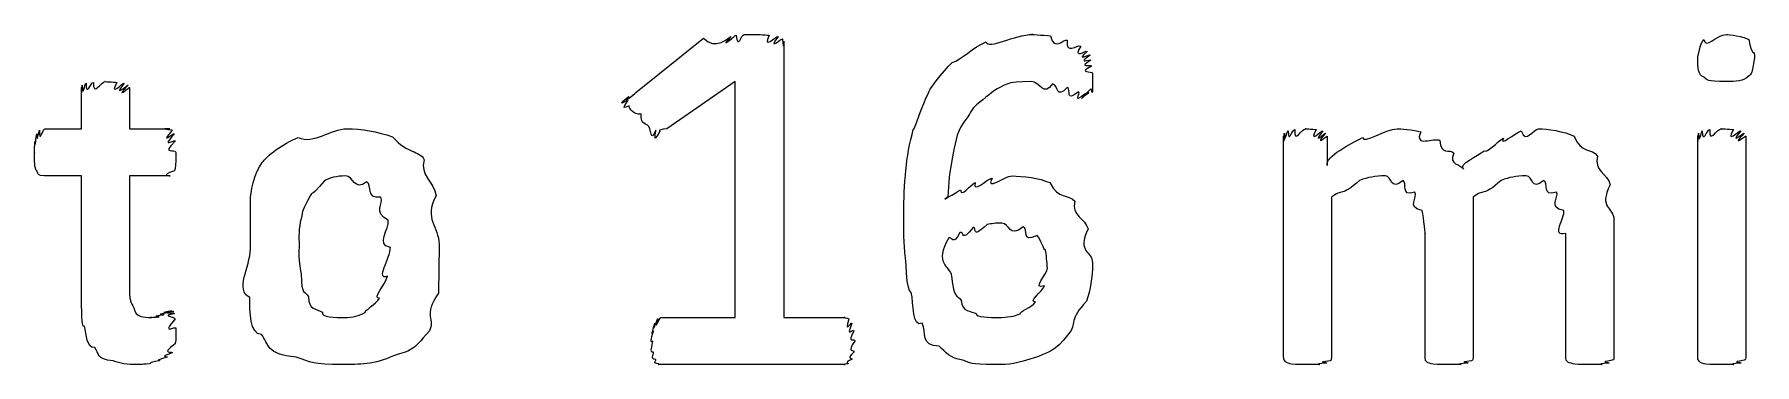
# Model space of a CAD drawing. Header units: millimetres. Extents: x 0 to 216, y 0 to 279.
# Drawn here: x 143.22 to 156.09, y 67.12 to 69.59 of the extents above; entities that cross this region are included whole.
import ezdxf

# ---------------------------------------------------------------- set-up
doc = ezdxf.new("R2010")
doc.units = ezdxf.units.MM
doc.layers.get('0').update_dxf_attribs({"linetype": 'CONTINUOUS'})

msp = doc.modelspace()

# ---------------------------------------------------------------- linework, layer by layer
at = {"color": 0}
for p, q in [((147.723, 69.1554), (148.23, 69.5635)), ((148.831, 69.5413), (148.831, 67.4744)), ((156.09, 69.4147), (156.09, 69.4147)), ((148.467, 69.2383), (147.954, 68.8855)), ((148.467, 67.4744), (148.467, 69.2383)), ((143.578, 68.8855), (143.578, 69.1942)), ((143.936, 69.1942), (143.936, 68.8855)), ((143.302, 68.8855), (143.578, 68.8855)), ((143.936, 68.8855), (144.239, 68.8855)), ((152.568, 67.1766), (152.568, 68.8301)), ((152.893, 68.8301), (152.893, 68.6096)), ((155.666, 67.1766), (155.666, 68.8301)), ((156.024, 68.8301), (156.024, 67.1766)), ((143.578, 68.5327), (143.297, 68.5327)), ((143.578, 67.6395), (143.578, 68.5327)), ((144.239, 68.5327), (143.936, 68.5327)), ((143.936, 68.5327), (143.936, 67.7609)), ((152.926, 68.3729), (152.926, 67.1766)), ((153.985, 68.3729), (153.985, 67.1766)), ((155.038, 68.2075), (155.038, 67.1766)), ((153.627, 67.1766), (153.627, 68.1027)), ((154.679, 67.1766), (154.679, 68.1027)), ((145.887, 67.9979), (145.887, 67.9979)), ((146.251, 68.0201), (146.251, 68.0201)), ((150.802, 67.8438), (150.802, 67.8438)), ((151.138, 67.8822), (151.138, 67.8822)), ((147.91, 67.4744), (148.467, 67.4744)), ((148.831, 67.4744), (149.288, 67.4744)), ((144.283, 67.3915), (144.283, 67.3915)), ((149.36, 67.298), (149.36, 67.298)), ((149.288, 67.1216), (147.921, 67.1216))]:
    msp.add_line(p, q, dxfattribs=at)
for points in [[(148.23, 69.5635), (148.316, 69.4612), (148.423, 69.5745), (148.434, 69.5745)], [(148.434, 69.5745), (148.337, 69.4655), (148.457, 69.5812), (148.473, 69.5854)], [(148.473, 69.5854), (148.489, 69.4725), (148.511, 69.5911), (148.533, 69.5911)], [(148.533, 69.5911), (148.533, 69.5911), (148.583, 69.5911), (148.616, 69.5911)], [(148.616, 69.5911), (148.606, 69.5911), (148.69, 69.5882), (148.721, 69.5854)], [(148.721, 69.5854), (148.665, 69.4697), (148.772, 69.5812), (148.787, 69.5745)], [(148.787, 69.5745), (148.699, 69.4588), (148.816, 69.5646), (148.82, 69.5579)], [(148.82, 69.5579), (148.827, 69.4475), (148.831, 69.5484), (148.831, 69.5413)], [(150.09, 69.3815), (150.157, 69.3995), (150.245, 69.4986), (150.344, 69.5357)], [(150.344, 69.5357), (150.355, 69.4725), (150.559, 69.5911), (150.691, 69.5911)], [(150.691, 69.5911), (150.648, 69.5911), (150.779, 69.5868), (150.823, 69.5798)], [(150.823, 69.5798), (150.858, 69.4588), (150.913, 69.5607), (150.95, 69.547)], [(150.95, 69.547), (150.935, 69.4323), (151.023, 69.5205), (151.05, 69.5029)], [(151.05, 69.5029), (150.986, 69.3995), (151.091, 69.4754), (151.099, 69.4641)], [(155.666, 69.4147), (155.666, 69.4214), (155.68, 69.5262), (155.71, 69.5523)], [(155.71, 69.5523), (155.728, 69.4725), (155.8, 69.5911), (155.881, 69.5911)], [(155.881, 69.5911), (155.889, 69.5911), (156.016, 69.5773), (156.046, 69.5523)], [(156.046, 69.5523), (156.066, 69.4256), (156.09, 69.4835), (156.09, 69.4147)], [(149.914, 69.1554), (149.899, 69.1526), (150.02, 69.318), (150.09, 69.3815)], [(151.099, 69.4641), (151.005, 69.3815), (151.117, 69.4475), (151.121, 69.4365)], [(151.121, 69.4365), (151.012, 69.3593), (151.127, 69.4118), (151.127, 69.3981)], [(151.127, 69.3981), (151.016, 69.3332), (151.132, 69.372), (151.132, 69.354)], [(151.132, 69.354), (151.019, 69.3), (151.138, 69.3208), (151.138, 69.299)], [(155.71, 69.2711), (155.666, 69.2848), (155.666, 69.3441), (155.666, 69.4147)], [(156.09, 69.4147), (156.066, 69.2891), (156.074, 69.3014), (156.041, 69.2767)], [(143.583, 69.2108), (143.589, 69.1085), (143.6, 69.2231), (143.611, 69.227)], [(143.611, 69.227), (143.614, 69.1169), (143.644, 69.2326), (143.666, 69.2326)], [(143.666, 69.2326), (143.662, 69.1197), (143.721, 69.2383), (143.754, 69.2383)], [(143.754, 69.2383), (143.732, 69.2383), (143.82, 69.2355), (143.842, 69.2326)], [(143.842, 69.2326), (143.779, 69.1169), (143.886, 69.2298), (143.897, 69.227)], [(143.897, 69.227), (143.805, 69.1085), (143.921, 69.2175), (143.925, 69.2108)], [(150.68, 69.2383), (150.49, 69.2383), (150.479, 69.2132), (150.399, 69.1667)], [(150.84, 69.2217), (150.777, 69.1197), (150.742, 69.2383), (150.68, 69.2383)], [(150.95, 69.1942), (150.865, 69.1018), (150.884, 69.2132), (150.84, 69.2217)], [(151.138, 69.2217), (151.138, 69.0947), (151.134, 69.1942), (151.127, 69.1829)], [(151.138, 69.299), (151.138, 69.245), (151.138, 69.2397), (151.138, 69.2217)], [(155.876, 69.2383), (155.724, 69.2383), (155.739, 69.2492), (155.71, 69.2711)], [(156.041, 69.2767), (156.004, 69.2383), (155.955, 69.2383), (155.876, 69.2383)], [(143.578, 69.1942), (143.578, 69.0947), (143.579, 69.2023), (143.583, 69.2108)], [(143.925, 69.2108), (143.816, 69.0947), (143.936, 69.1967), (143.936, 69.1942)], [(147.662, 69.1003), (147.566, 69.0397), (147.654, 69.1197), (147.673, 69.1279)], [(147.673, 69.0563), (147.588, 69.0178), (147.673, 69.0894), (147.662, 69.1003)], [(147.673, 69.1279), (147.607, 69.0577), (147.712, 69.1473), (147.723, 69.1554)], [(149.798, 68.8799), (149.804, 68.8633), (149.866, 69.07), (149.914, 69.1554)], [(150.399, 69.1667), (150.215, 69.0245), (150.257, 69.0534), (150.206, 68.9737)], [(151.033, 69.161), (150.928, 69.0795), (150.983, 69.1829), (150.95, 69.1942)], [(151.088, 69.1501), (150.975, 69.0619), (151.058, 69.1526), (151.033, 69.161)], [(151.11, 69.1554), (150.997, 69.0619), (151.099, 69.1501), (151.088, 69.1501)], [(151.127, 69.1829), (151.008, 69.0728), (151.117, 69.1624), (151.11, 69.1554)], [(147.762, 68.9956), (147.702, 68.9846), (147.673, 69.0411), (147.673, 69.0563)], [(147.811, 68.913), (147.762, 68.9254), (147.762, 68.9624), (147.762, 68.9956)], [(150.206, 68.9737), (150.115, 68.8661), (150.121, 68.8054), (150.096, 68.7035)], [(143.231, 68.7917), (143.232, 68.7268), (143.237, 68.8315), (143.242, 68.8467)], [(143.242, 68.8467), (143.243, 68.7557), (143.255, 68.8703), (143.264, 68.8742)], [(143.264, 68.8742), (143.261, 68.767), (143.287, 68.8855), (143.302, 68.8855)], [(144.239, 68.8855), (144.143, 68.8855), (144.252, 68.8813), (144.256, 68.8742)], [(144.256, 68.8742), (144.154, 68.7557), (144.268, 68.8605), (144.272, 68.8467)], [(144.272, 68.8467), (144.162, 68.7268), (144.278, 68.8139), (144.278, 68.7917)], [(145.198, 68.8192), (145.317, 68.767), (145.441, 68.8855), (145.562, 68.8855)], [(145.562, 68.8855), (145.67, 68.8855), (145.79, 68.8647), (145.904, 68.8248)], [(147.872, 68.8742), (147.828, 68.767), (147.844, 68.8936), (147.811, 68.913)], [(147.899, 68.8633), (147.841, 68.7532), (147.879, 68.8661), (147.872, 68.8742)], [(147.954, 68.8855), (147.868, 68.8742), (147.913, 68.8661), (147.899, 68.8633)], [(149.743, 68.5768), (149.749, 68.6675), (149.772, 68.7836), (149.798, 68.8799)], [(152.568, 68.8301), (152.568, 68.738), (152.569, 68.8439), (152.574, 68.8523)], [(152.574, 68.8523), (152.575, 68.7532), (152.586, 68.8647), (152.601, 68.8689)], [(152.601, 68.8689), (152.604, 68.7641), (152.631, 68.8799), (152.651, 68.8799)], [(152.651, 68.8799), (152.645, 68.767), (152.701, 68.8855), (152.733, 68.8855)], [(152.733, 68.8855), (152.707, 68.8855), (152.789, 68.8827), (152.811, 68.8799)], [(152.811, 68.8799), (152.751, 68.7641), (152.849, 68.8756), (152.86, 68.8689)], [(152.86, 68.8689), (152.774, 68.7532), (152.878, 68.859), (152.882, 68.8523)], [(152.882, 68.8523), (152.785, 68.738), (152.893, 68.8372), (152.893, 68.8301)], [(153.158, 68.8192), (153.163, 68.767), (153.329, 68.8855), (153.417, 68.8855)], [(153.417, 68.8855), (153.435, 68.8855), (153.541, 68.877), (153.593, 68.8633)], [(153.593, 68.8633), (153.541, 68.738), (153.695, 68.8262), (153.737, 68.7973)], [(154.211, 68.8139), (154.178, 68.7447), (154.299, 68.858), (154.343, 68.8689)], [(154.343, 68.8689), (154.383, 68.767), (154.431, 68.8855), (154.475, 68.8855)], [(154.475, 68.8855), (154.533, 68.8855), (154.67, 68.8661), (154.74, 68.8301)], [(154.74, 68.8301), (154.795, 68.694), (154.872, 68.7433), (154.916, 68.6816)], [(155.666, 68.8301), (155.666, 68.738), (155.667, 68.8439), (155.671, 68.8523)], [(155.671, 68.8523), (155.677, 68.7532), (155.688, 68.8647), (155.699, 68.8689)], [(155.699, 68.8689), (155.702, 68.7641), (155.732, 68.8799), (155.754, 68.8799)], [(155.754, 68.8799), (155.75, 68.767), (155.809, 68.8855), (155.842, 68.8855)], [(155.842, 68.8855), (155.82, 68.8855), (155.908, 68.8827), (155.931, 68.8799)], [(155.931, 68.8799), (155.867, 68.7641), (155.975, 68.8756), (155.986, 68.8689)], [(155.986, 68.8689), (155.893, 68.7532), (156.009, 68.859), (156.013, 68.8523)], [(156.013, 68.8523), (155.904, 68.738), (156.024, 68.8372), (156.024, 68.8301)], [(143.225, 68.7091), (143.225, 68.6827), (143.226, 68.7698), (143.231, 68.7917)], [(143.242, 68.5712), (143.225, 68.5878), (143.225, 68.6456), (143.225, 68.7091)], [(144.278, 68.7917), (144.165, 68.6827), (144.283, 68.7419), (144.283, 68.7091)], [(144.283, 68.7091), (144.283, 68.5878), (144.279, 68.6001), (144.272, 68.5712)], [(144.928, 68.6319), (144.961, 68.6788), (145.08, 68.7751), (145.198, 68.8192)], [(145.904, 68.8248), (146.02, 68.6897), (146.1, 68.731), (146.141, 68.6537)], [(150.096, 68.7035), (150.068, 68.5437), (150.06, 68.49), (150.057, 68.3729)], [(152.893, 68.6096), (152.877, 68.6788), (153.072, 68.7751), (153.158, 68.8192)], [(153.737, 68.7973), (153.739, 68.6827), (153.811, 68.7395), (153.841, 68.7035)], [(153.841, 68.7035), (153.799, 68.6096), (153.894, 68.6262), (153.913, 68.5821)], [(153.913, 68.5821), (153.872, 68.6209), (154.019, 68.6827), (154.068, 68.7201)], [(154.068, 68.7201), (154.089, 68.6978), (154.167, 68.7917), (154.211, 68.8139)], [(143.297, 68.5327), (143.25, 68.5327), (143.255, 68.5451), (143.242, 68.5712)], [(144.272, 68.5712), (144.151, 68.5327), (144.253, 68.5327), (144.239, 68.5327)], [(144.84, 68.3507), (144.84, 68.4029), (144.869, 68.5546), (144.928, 68.6319)], [(146.141, 68.6537), (146.104, 68.5394), (146.214, 68.49), (146.229, 68.3839)], [(149.727, 68.2681), (149.727, 68.3412), (149.732, 68.4735), (149.743, 68.5768)], [(154.916, 68.6816), (154.883, 68.5726), (154.991, 68.5504), (155.01, 68.4664)], [(145.391, 68.4939), (145.284, 68.363), (145.316, 68.4308), (145.287, 68.3839)], [(145.551, 68.5327), (145.486, 68.5327), (145.435, 68.519), (145.391, 68.4939)], [(145.711, 68.4886), (145.612, 68.4142), (145.613, 68.5327), (145.551, 68.5327)], [(145.816, 68.3729), (145.7, 68.3588), (145.755, 68.4622), (145.711, 68.4886)], [(150.151, 68.428), (150.159, 68.3673), (150.22, 68.4678), (150.261, 68.483)], [(150.261, 68.483), (150.241, 68.3962), (150.344, 68.5077), (150.388, 68.5161)], [(150.388, 68.5161), (150.333, 68.4142), (150.484, 68.5327), (150.537, 68.5327)], [(150.537, 68.5327), (150.615, 68.5327), (150.744, 68.5161), (150.818, 68.483)], [(150.818, 68.483), (150.884, 68.3479), (150.957, 68.4029), (151.005, 68.345)], [(153.136, 68.4996), (153.001, 68.374), (153.004, 68.4389), (152.926, 68.3729)], [(153.329, 68.5327), (153.247, 68.5327), (153.202, 68.5214), (153.136, 68.4996)], [(153.461, 68.4996), (153.362, 68.4142), (153.38, 68.5327), (153.329, 68.5327)], [(153.549, 68.4114), (153.435, 68.374), (153.497, 68.4802), (153.461, 68.4996)], [(154.194, 68.4996), (154.059, 68.374), (154.062, 68.4389), (153.985, 68.3729)], [(154.382, 68.5327), (154.302, 68.5327), (154.256, 68.5214), (154.194, 68.4996)], [(154.514, 68.4996), (154.416, 68.4142), (154.433, 68.5327), (154.382, 68.5327)], [(154.608, 68.4114), (154.493, 68.374), (154.554, 68.4802), (154.514, 68.4996)], [(155.01, 68.4664), (154.919, 68.29), (155.038, 68.2985), (155.038, 68.2075)], [(144.84, 67.987), (144.84, 68.0653), (144.84, 68.2406), (144.84, 68.3507)], [(145.287, 68.3839), (145.226, 68.2681), (145.234, 68.2791), (145.22, 68.2128)], [(145.871, 68.2018), (145.751, 68.2597), (145.84, 68.3246), (145.816, 68.3729)], [(146.229, 68.3839), (146.133, 68.2089), (146.251, 68.1549), (146.251, 68.0201)], [(150.057, 68.3729), (149.976, 68.326), (150.118, 68.4086), (150.151, 68.428)], [(151.005, 68.345), (150.979, 68.2308), (151.085, 68.2156), (151.105, 68.1359)], [(153.604, 68.2734), (153.483, 68.2971), (153.574, 68.374), (153.549, 68.4114)], [(154.663, 68.2734), (154.541, 68.2971), (154.632, 68.374), (154.608, 68.4114)], [(145.22, 68.2128), (145.2, 68.1383), (145.204, 68.0819), (145.204, 68.0089)], [(145.887, 67.9979), (145.773, 68.0145), (145.882, 68.1383), (145.871, 68.2018)], [(149.738, 67.9372), (149.727, 68.0036), (149.727, 68.1496), (149.727, 68.2681)], [(153.627, 68.1027), (153.627, 68.0724), (153.618, 68.2212), (153.604, 68.2734)], [(154.679, 68.1027), (154.564, 68.0724), (154.674, 68.2212), (154.663, 68.2734)], [(150.063, 68.0695), (149.95, 67.8737), (150.07, 67.86), (150.085, 67.7831)], [(150.145, 68.1083), (150.093, 68.0036), (150.088, 68.0833), (150.063, 68.0695)], [(150.245, 68.1468), (150.157, 68.0283), (150.179, 68.1221), (150.145, 68.1083)], [(150.35, 68.1687), (150.223, 68.0501), (150.278, 68.1577), (150.245, 68.1468)], [(150.46, 68.18), (150.413, 68.18), (150.385, 68.1757), (150.35, 68.1687)], [(150.62, 68.1524), (150.512, 68.0614), (150.522, 68.18), (150.46, 68.18)], [(150.724, 68.0861), (150.6, 68.0283), (150.664, 68.1373), (150.62, 68.1524)], [(150.785, 67.9813), (150.774, 67.9732), (150.753, 68.06), (150.724, 68.0861)], [(151.105, 68.1359), (151.019, 67.9552), (151.138, 67.9732), (151.138, 67.8822)], [(144.835, 67.6233), (144.721, 67.6797), (144.84, 67.8505), (144.84, 67.987)], [(145.204, 68.0089), (145.2, 67.8737), (145.209, 67.8656), (145.22, 67.7997)], [(145.865, 67.7831), (145.773, 67.7457), (145.887, 67.9207), (145.887, 67.9979)], [(146.251, 68.0201), (146.251, 67.8229), (146.249, 67.7665), (146.246, 67.6561)], [(149.782, 67.6617), (149.745, 67.6836), (149.749, 67.8381), (149.738, 67.9372)], [(150.802, 67.8438), (150.796, 67.8889), (150.796, 67.9401), (150.785, 67.9813)], [(145.22, 67.7997), (145.222, 67.6286), (145.249, 67.6797), (145.276, 67.6286)], [(150.779, 67.7115), (150.677, 67.6755), (150.802, 67.7997), (150.802, 67.8438)], [(151.138, 67.8822), (151.138, 67.7637), (151.123, 67.6864), (151.094, 67.5954)], [(143.936, 67.7609), (143.933, 67.5693), (143.947, 67.5929), (143.969, 67.546)], [(145.805, 67.6176), (145.747, 67.6176), (145.854, 67.7196), (145.865, 67.7831)], [(150.085, 67.7831), (150.101, 67.6067), (150.126, 67.648), (150.157, 67.601)], [(150.713, 67.5901), (150.648, 67.5873), (150.764, 67.6674), (150.779, 67.7115)], [(143.6, 67.4081), (143.578, 67.3777), (143.578, 67.5513), (143.578, 67.6395)], [(143.969, 67.546), (143.982, 67.4744), (144.038, 67.4744), (144.102, 67.4744)], [(144.923, 67.3474), (144.836, 67.3488), (144.835, 67.5157), (144.835, 67.6233)], [(145.276, 67.6286), (145.273, 67.5294), (145.336, 67.5418), (145.38, 67.5128)], [(145.7, 67.5128), (145.692, 67.5252), (145.778, 67.5735), (145.805, 67.6176)], [(146.246, 67.6561), (146.13, 67.4882), (146.224, 67.455), (146.179, 67.3749)], [(149.865, 67.4303), (149.785, 67.3971), (149.804, 67.5763), (149.782, 67.6617)], [(150.157, 67.601), (150.163, 67.5143), (150.228, 67.5238), (150.272, 67.5019)], [(150.598, 67.5019), (150.589, 67.5143), (150.683, 67.5527), (150.713, 67.5901)], [(151.094, 67.5954), (150.961, 67.4631), (151.019, 67.4218), (150.961, 67.353)], [(144.102, 67.4744), (144.066, 67.4744), (144.141, 67.4758), (144.157, 67.4797)], [(144.157, 67.4797), (144.096, 67.4853), (144.184, 67.492), (144.195, 67.4963)], [(144.195, 67.4963), (144.121, 67.4963), (144.22, 67.5086), (144.228, 67.5128)], [(144.228, 67.5128), (144.14, 67.5072), (144.248, 67.5238), (144.256, 67.5238)], [(144.256, 67.5238), (144.151, 67.5072), (144.263, 67.521), (144.267, 67.5185)], [(144.267, 67.5185), (144.158, 67.5033), (144.272, 67.5128), (144.272, 67.5019)], [(144.272, 67.5019), (144.162, 67.4853), (144.278, 67.4811), (144.278, 67.4631)], [(144.278, 67.4631), (144.165, 67.3308), (144.283, 67.4204), (144.283, 67.3915)], [(145.38, 67.5128), (145.361, 67.4744), (145.48, 67.4744), (145.546, 67.4744)], [(145.546, 67.4744), (145.603, 67.4744), (145.656, 67.4867), (145.7, 67.5128)], [(147.855, 67.3749), (147.828, 67.3118), (147.862, 67.4151), (147.866, 67.4303)], [(147.866, 67.4303), (147.839, 67.3421), (147.88, 67.455), (147.888, 67.4631)], [(147.888, 67.4631), (147.852, 67.3559), (147.902, 67.4744), (147.91, 67.4744)], [(149.288, 67.4744), (149.261, 67.4744), (149.308, 67.4702), (149.316, 67.4631)], [(149.316, 67.4631), (149.279, 67.3421), (149.334, 67.4441), (149.338, 67.4303)], [(149.338, 67.4303), (149.29, 67.3118), (149.35, 67.3971), (149.354, 67.3749)], [(149.991, 67.2592), (149.85, 67.2606), (149.897, 67.364), (149.865, 67.4303)], [(150.272, 67.5019), (150.256, 67.4744), (150.374, 67.4744), (150.438, 67.4744)], [(150.438, 67.4744), (150.498, 67.4744), (150.554, 67.4825), (150.598, 67.5019)], [(143.677, 67.2483), (143.611, 67.2497), (143.618, 67.3446), (143.6, 67.4081)], [(144.283, 67.3915), (144.283, 67.2539), (144.28, 67.3047), (144.278, 67.2758)], [(145.182, 67.1766), (144.953, 67.1985), (144.981, 67.273), (144.923, 67.3474)], [(146.179, 67.3749), (146.042, 67.2098), (146.044, 67.2317), (145.91, 67.1876)], [(147.85, 67.298), (147.82, 67.2677), (147.851, 67.353), (147.855, 67.3749)], [(147.855, 67.2151), (147.82, 67.2056), (147.85, 67.2648), (147.85, 67.298)], [(149.354, 67.3749), (149.297, 67.2677), (149.36, 67.3269), (149.36, 67.298)], [(149.36, 67.298), (149.297, 67.2056), (149.357, 67.2373), (149.354, 67.2151)], [(150.961, 67.353), (150.843, 67.2056), (150.826, 67.2264), (150.735, 67.1823)], [(143.815, 67.1491), (143.68, 67.1615), (143.713, 67.2042), (143.677, 67.2483)], [(144.217, 67.1766), (144.103, 67.1463), (144.179, 67.1558), (144.157, 67.1491)], [(144.256, 67.2098), (144.14, 67.1682), (144.235, 67.1876), (144.217, 67.1766)], [(144.278, 67.2758), (144.158, 67.1946), (144.267, 67.2236), (144.256, 67.2098)], [(145.529, 67.1216), (145.303, 67.1216), (145.299, 67.1393), (145.182, 67.1766)], [(145.91, 67.1876), (145.773, 67.1216), (145.65, 67.1216), (145.529, 67.1216)], [(147.872, 67.1601), (147.828, 67.1615), (147.858, 67.1932), (147.855, 67.2151)], [(147.894, 67.1269), (147.841, 67.1326), (147.879, 67.1449), (147.872, 67.1601)], [(149.338, 67.1601), (149.275, 67.1326), (149.321, 67.134), (149.31, 67.1269)], [(149.354, 67.2151), (149.29, 67.1615), (149.345, 67.1738), (149.338, 67.1601)], [(150.168, 67.1544), (150.071, 67.1682), (150.042, 67.2151), (149.991, 67.2592)], [(150.735, 67.1823), (150.542, 67.1216), (150.534, 67.1216), (150.41, 67.1216)], [(152.574, 67.1544), (152.568, 67.1505), (152.568, 67.1682), (152.568, 67.1766)], [(152.926, 67.1766), (152.924, 67.1463), (152.922, 67.1558), (152.915, 67.1491)], [(153.632, 67.1491), (153.627, 67.1463), (153.627, 67.1657), (153.627, 67.1766)], [(153.985, 67.1766), (153.982, 67.1463), (153.98, 67.1558), (153.974, 67.1491)], [(154.685, 67.1491), (154.681, 67.1463), (154.679, 67.1657), (154.679, 67.1766)], [(155.038, 67.1766), (155.038, 67.1505), (155.033, 67.1615), (155.026, 67.1544)], [(155.671, 67.1544), (155.666, 67.1505), (155.666, 67.1682), (155.666, 67.1766)], [(156.024, 67.1766), (156.022, 67.1505), (156.02, 67.1615), (156.013, 67.1544)], [(144.008, 67.1216), (143.909, 67.1216), (143.87, 67.1297), (143.815, 67.1491)], [(144.085, 67.1269), (144.008, 67.1216), (144.032, 67.1216), (144.008, 67.1216)], [(144.157, 67.1491), (144.059, 67.1326), (144.11, 67.134), (144.085, 67.1269)], [(147.921, 67.1216), (147.861, 67.1216), (147.905, 67.123), (147.894, 67.1269)], [(149.31, 67.1269), (149.257, 67.1216), (149.295, 67.1216), (149.288, 67.1216)], [(150.41, 67.1216), (150.207, 67.1216), (150.236, 67.1326), (150.168, 67.1544)], [(152.601, 67.1326), (152.579, 67.1354), (152.581, 67.1463), (152.574, 67.1544)], [(152.656, 67.1216), (152.604, 67.1241), (152.615, 67.1283), (152.601, 67.1326)], [(152.745, 67.1216), (152.652, 67.1216), (152.681, 67.1216), (152.656, 67.1216)], [(152.833, 67.1216), (152.722, 67.1216), (152.78, 67.1216), (152.745, 67.1216)], [(152.888, 67.1326), (152.769, 67.1241), (152.858, 67.1241), (152.833, 67.1216)], [(152.915, 67.1491), (152.795, 67.1354), (152.902, 67.1393), (152.888, 67.1326)], [(153.659, 67.1326), (153.638, 67.1354), (153.639, 67.1449), (153.632, 67.1491)], [(153.715, 67.1216), (153.662, 67.1241), (153.673, 67.1283), (153.659, 67.1326)], [(153.803, 67.1216), (153.711, 67.1216), (153.739, 67.1216), (153.715, 67.1216)], [(153.891, 67.1216), (153.781, 67.1216), (153.839, 67.1216), (153.803, 67.1216)], [(153.946, 67.1326), (153.825, 67.1241), (153.913, 67.1241), (153.891, 67.1216)], [(153.974, 67.1491), (153.854, 67.1354), (153.96, 67.1393), (153.946, 67.1326)], [(154.718, 67.1326), (154.692, 67.1354), (154.692, 67.1449), (154.685, 67.1491)], [(154.773, 67.1216), (154.721, 67.1241), (154.732, 67.1283), (154.718, 67.1326)], [(154.861, 67.1216), (154.765, 67.1216), (154.795, 67.1216), (154.773, 67.1216)], [(154.944, 67.1216), (154.835, 67.1216), (154.894, 67.1216), (154.861, 67.1216)], [(154.999, 67.1326), (154.883, 67.1241), (154.969, 67.1241), (154.944, 67.1216)], [(155.026, 67.1544), (154.908, 67.1354), (155.013, 67.1393), (154.999, 67.1326)], [(155.699, 67.1326), (155.677, 67.1354), (155.678, 67.1463), (155.671, 67.1544)], [(155.754, 67.1216), (155.702, 67.1241), (155.713, 67.1283), (155.699, 67.1326)], [(155.842, 67.1216), (155.75, 67.1216), (155.779, 67.1216), (155.754, 67.1216)], [(155.931, 67.1216), (155.82, 67.1216), (155.878, 67.1216), (155.842, 67.1216)], [(155.986, 67.1326), (155.867, 67.1241), (155.955, 67.1241), (155.931, 67.1216)], [(156.013, 67.1544), (155.893, 67.1354), (155.999, 67.1393), (155.986, 67.1326)]]:
    msp.add_open_spline(points, degree=3, dxfattribs=at)

doc.saveas('drawing.dxf')
